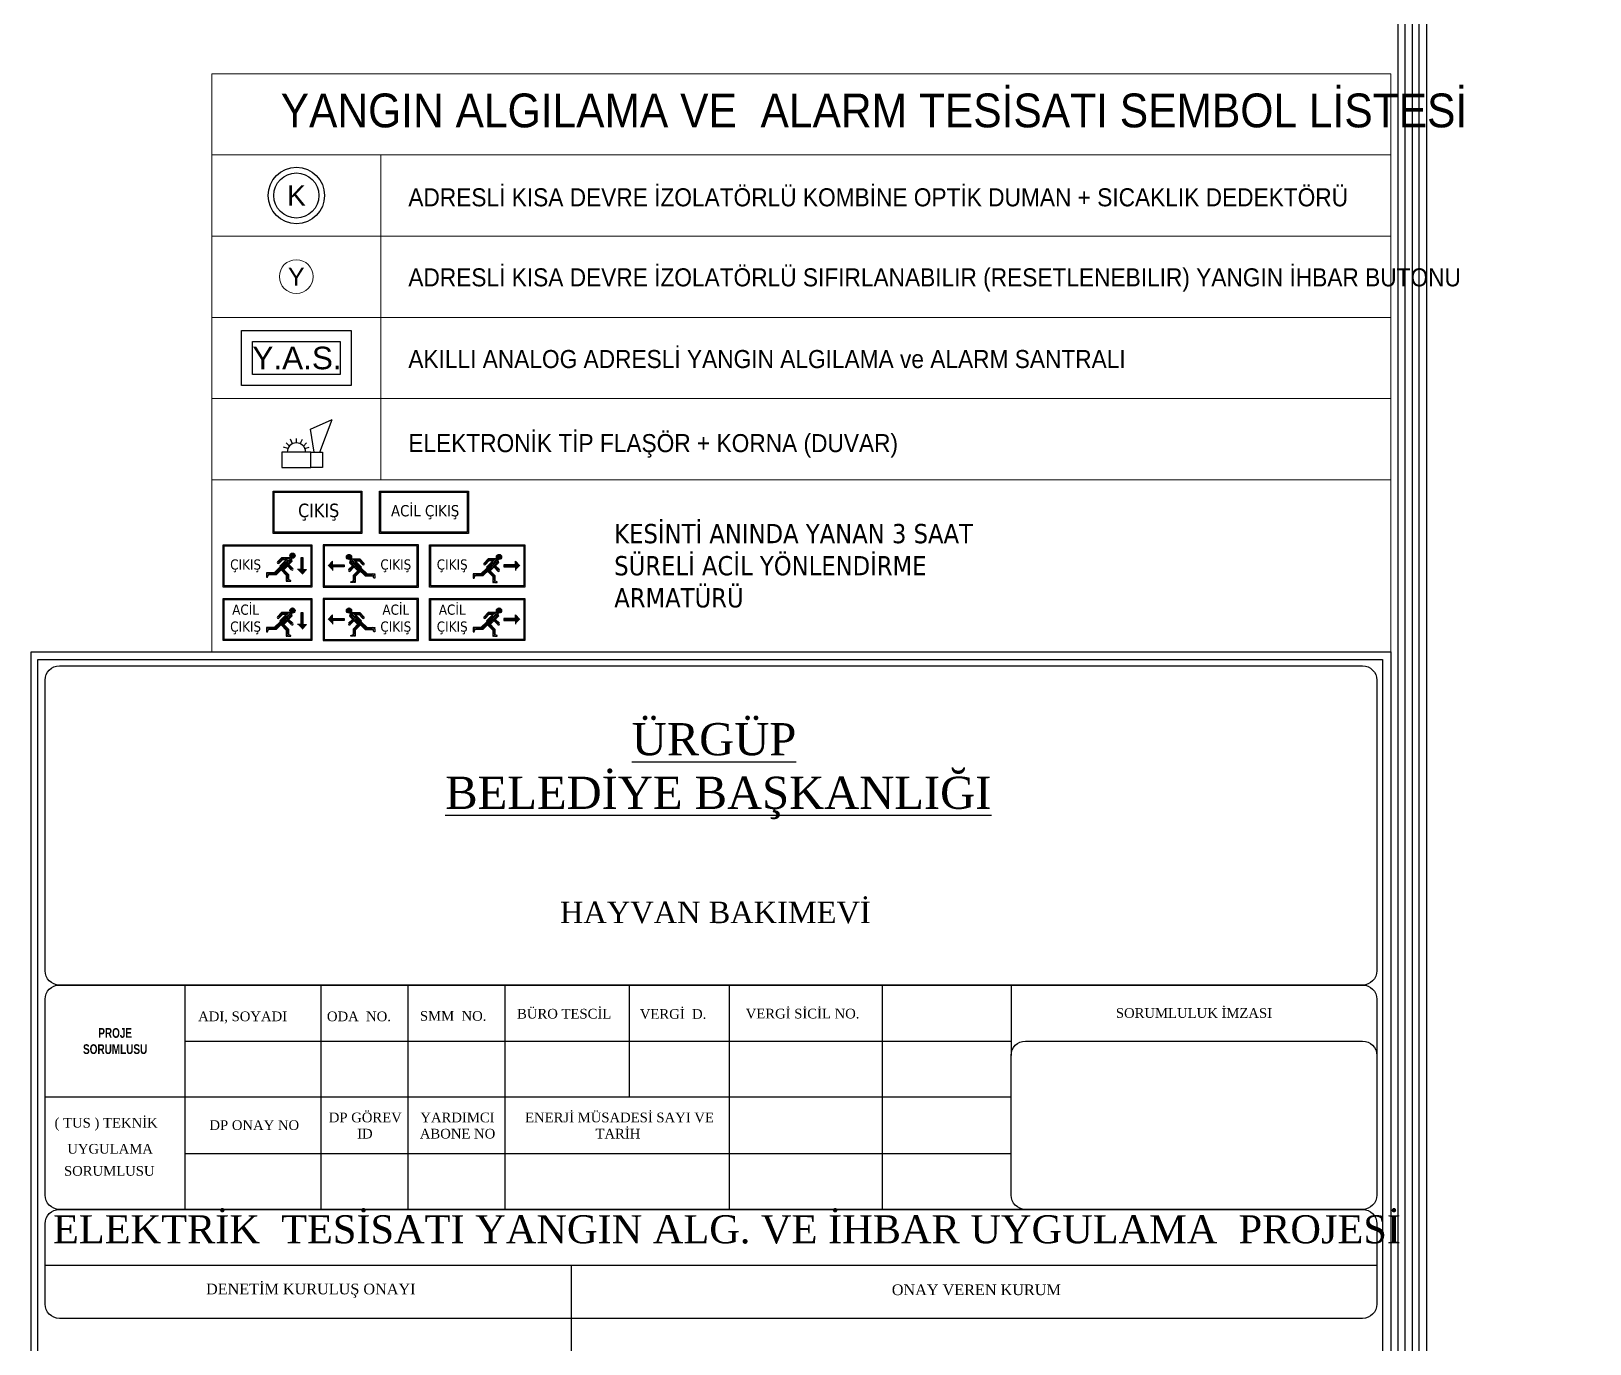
# Model space of a CAD drawing. Header units: millimetres. Extents: x 2046 to 14753, y 2361 to 29276.
# Drawn here: x 2046 to 3135, y 15009 to 15926 of the extents above; entities that cross this region are included whole.
import ezdxf
from ezdxf.enums import TextEntityAlignment as Align

# ---------------------------------------------------------------- set-up
doc = ezdxf.new("R2010")
doc.units = ezdxf.units.MM
for name, color, linetype in [('-GENEL', 1, 'Continuous'), ('-GENEL YAZI', 251, 'Continuous'), ('B_ACİL YÖNL.', 3, 'Continuous'), ('BLK-YANGIN', 3, 'Continuous'), ('BLK-YANGIN YAZI', 9, 'Continuous')]:
    doc.layers.add(name, color=color, linetype=linetype)
doc.layers.add('ELK-YAZI', color=2, linetype='Continuous', lineweight=25)
doc.layers.add('yazi', color=251, linetype='Continuous', lineweight=25)
doc.styles.add('2A ELEKTRİK', font='swissl.ttf', dxfattribs={"height": 10})
doc.styles.add('AGA', font='tahoma.ttf', dxfattribs={"height": 16})
doc.styles.add('Elektrik Yazı', font='times.ttf')
doc.styles.get("Standard").update_dxf_attribs({"font": 'arial.ttf'})

# ---------------------------------------------------------------- blocks, each defined once
blk = doc.blocks.new('KD')
at = {"layer": 'BLK-YANGIN'}
for radius in [25, 20]:
    blk.add_circle((0, 0), radius, dxfattribs=at)
at = {"layer": 'BLK-YANGIN YAZI', "style": '2A ELEKTRİK'}
blk.add_text('K', height=18, dxfattribs=at).set_placement((0, 0), align=Align.MIDDLE_CENTER)
blk = doc.blocks.new('YB')
at = {"layer": 'BLK-YANGIN', "lineweight": 0}
blk.add_circle((-0.1, 0.1), 15, dxfattribs=at)
at = {"layer": 'BLK-YANGIN YAZI', "lineweight": 0, "style": '2A ELEKTRİK'}
blk.add_text('Y', height=16, dxfattribs=at).set_placement((-0.1, 0.1), align=Align.MIDDLE_CENTER)
blk = doc.blocks.new('YAS')
at = {"layer": 'BLK-YANGIN', "linetype": 'ByBlock'}
for points in [[(-30.65, 30.65), (30.65, 30.65), (30.65, 0), (-30.65, 0)], [(24.52, 6.13), (-24.52, 6.13), (-24.52, 24.52), (24.52, 24.52)]]:
    blk.add_lwpolyline(points, close=True, dxfattribs=at)
at = {"layer": 'BLK-YANGIN YAZI', "style": '2A ELEKTRİK'}
blk.add_text('Y.A.S.', height=12.6, dxfattribs=at).set_placement((0.35, 15.32), align=Align.MIDDLE_CENTER)
blk = doc.blocks.new('FLK')
at = {"layer": 'BLK-YANGIN'}
for p, q in [((12.5, 33.9), (31.8, 42.6)), ((20.9, 13.6), (31.8, 42.6)), ((15.7, 13.6), (12.5, 33.9)), ((-7.5, 16.8), (-11.3, 18.1)), ((-6.2, 18.9), (-9, 21.8)), ((-3.3, 21), (-5.3, 25)), ((0, 21.7), (0, 25.7)), ((3.3, 21), (5.3, 25)), ((6.2, 18.9), (9, 21.8)), ((7.5, 16.8), (11.3, 18.1))]:
    blk.add_line(p, q, dxfattribs=at)
for points in [[(12.8, 0), (12.8, 13.6), (-12.8, 13.6), (-12.8, 0)], [(23.2, 0), (12.8, 0), (12.8, 13.6), (23.2, 13.6)]]:
    blk.add_lwpolyline(points, close=True, dxfattribs=at)
blk.add_arc((0, 13.6), 8.17, 0, 180, dxfattribs=at)
blk = doc.blocks.new('ACİL1')
at = {"layer": 'B_ACİL YÖNL.'}
h = blk.add_hatch(color=3, dxfattribs=at)
h.paths.add_polyline_path([(38.4, 1), (-38.4, 1), (-38.4, 36.5), (38.4, 36.5)], flags=16)
h.paths.add_polyline_path([(39.4, 0), (-39.4, 0), (-39.4, 37.5), (39.4, 37.5)])
at = {"layer": 'B_ACİL YÖNL.', "color": 3}
for points in [[(39.4, 0), (-39.4, 0), (-39.4, 37.5), (39.4, 37.5)], [(38.4, 1), (-38.4, 1), (-38.4, 36.5), (38.4, 36.5)]]:
    blk.add_lwpolyline(points, close=True, dxfattribs=at)
at = {"layer": 'ELK-YAZI', "color": 2, "lineweight": 13, "insert": (1, 18.8), "char_height": 10, "width": 74.757, "attachment_point": 5}
blk.add_mtext('{\\fTahoma|b0|i0|c162|p34;ACİL ÇIKIŞ}', dxfattribs=at)
blk = doc.blocks.new('ACİL2')
at = {"layer": 'B_ACİL YÖNL.'}
h = blk.add_hatch(color=3, dxfattribs=at)
h.paths.add_polyline_path([(38.4, 1), (-38.4, 1), (-38.4, 36.5), (38.4, 36.5)], flags=16)
h.paths.add_polyline_path([(39.4, 0), (-39.4, 0), (-39.4, 37.5), (39.4, 37.5)])
at = {"layer": 'B_ACİL YÖNL.', "color": 3}
for points in [[(39.4, 0), (-39.4, 0), (-39.4, 37.5), (39.4, 37.5)], [(38.4, 1), (-38.4, 1), (-38.4, 36.5), (38.4, 36.5)]]:
    blk.add_lwpolyline(points, close=True, dxfattribs=at)
at = {"layer": 'ELK-YAZI', "color": 2, "lineweight": 13, "insert": (1, 18.8), "char_height": 12, "width": 74.757, "attachment_point": 5}
blk.add_mtext('{\\fTahoma|b0|i0|c162|p34;ÇIKIŞ}', dxfattribs=at)
blk = doc.blocks.new('ACİL3')
at = {"layer": 'B_ACİL YÖNL.'}
h = blk.add_hatch(color=3, dxfattribs=at)
h.paths.add_polyline_path([(38.4, 1), (-38.4, 1), (-38.4, 36.5), (38.4, 36.5)], flags=16)
h.paths.add_polyline_path([(39.4, 0), (-39.4, 0), (-39.4, 37.5), (39.4, 37.5)])
at = {"layer": 'B_ACİL YÖNL.', "color": 7}
for p, q in [((11.5, 18.2), (6, 12.7)), ((13.3, 16.4), (7.8, 10.9)), ((12.5, 26), (8.8, 22.3)), ((13.2, 24.2), (10.1, 21)), ((16.7, 24.2), (11.1, 18.6)), ((14.4, 15.4), (11.1, 18.6)), ((12.1, 15.2), (16.7, 10.5)), ((20.9, 26), (12.5, 26)), ((16.7, 24.2), (13.2, 24.2)), ((13.6, 16.2), (18.5, 11.2)), ((21.7, 22.7), (14.4, 15.4)), ((17.7, 18.7), (21.1, 15.3)), ((19, 20), (22.4, 16.5)), ((20.9, 25.9), (21.7, 22.7)), ((29.7, 15.5), (26.6, 15.5)), ((34.7, 15.5), (30.7, 11.4)), ((31.6, 15.5), (34.7, 15.5)), ((1.2, 12.7), (-0.8, 12.7)), ((-0.8, 12.7), (-0.8, 12.1)), ((-0.8, 12.1), (-0.5, 11.8)), ((-0.5, 11.5), (-0.8, 11.3)), ((-0.8, 11.3), (-0.8, 8.9)), ((-0.8, 8.9), (0, 8.9)), ((-0.5, 11.8), (-0.5, 11.5)), ((0, 8.9), (0.6, 10.6)), ((0.6, 10.6), (1.2, 10.9)), ((6, 12.7), (1.2, 12.7)), ((7.8, 10.9), (1.2, 10.9)), ((16.7, 10.5), (16.7, 7)), ((16.7, 7), (16.7, 5.1)), ((16.7, 5.1), (17.4, 5.1)), ((17.4, 5.1), (17.6, 5.3)), ((17.6, 5.3), (18, 5.3)), ((18, 5.3), (18.2, 5.1)), ((18.2, 5.1), (20.6, 5.1)), ((18.5, 11.2), (18.5, 7)), ((18.8, 6.4), (18.5, 7)), ((20.6, 5.7), (18.8, 6.4)), ((20.6, 5.1), (20.6, 5.7))]:
    blk.add_line(p, q, dxfattribs=at)
at = {"layer": 'B_ACİL YÖNL.', "color": 3}
for points in [[(39.4, 0), (-39.4, 0), (-39.4, 37.5), (39.4, 37.5)], [(38.4, 1), (-38.4, 1), (-38.4, 36.5), (38.4, 36.5)]]:
    blk.add_lwpolyline(points, close=True, dxfattribs=at)
at = {"layer": 'B_ACİL YÖNL.', "color": 7, "const_width": 2.46}
blk.add_lwpolyline([(20.9, 27.9, 1), (23.4, 27.9, 1)], format="xyb", close=True, dxfattribs=at)
at = {"layer": 'B_ACİL YÖNL.', "color": 7}
blk.add_lwpolyline([(31.6, 25.8), (29.7, 25.8), (29.7, 15.5), (31.6, 15.5)], close=True, dxfattribs=at)
blk.add_circle((22.2, 27.8), 2.27, dxfattribs=at)
for centre, radius, start, end in [((9.5, 21.7), 0.888, 134.9986, 314.9986), ((21.8, 15.9), 0.886, 225, 45), ((1.2, 11.8), 0.888, 90, 270), ((1.2, 11.8), 0.888, 90, 270), ((17.6, 7), 0.888, 180, 0)]:
    blk.add_arc(centre, radius, start, end, dxfattribs=at)
for points in [[(11.5, 18.2), (13.3, 16.4), (6, 12.7), (7.8, 10.9)], [(12.5, 26), (8.8, 22.3), (10.1, 21), (13.2, 24.2)], [(8.8, 22.3), (11.2, 23.3), (10.1, 21)], [(11.1, 18.6), (14.4, 15.4), (21.7, 22.7), (20.9, 25.9)], [(20.9, 25.9), (16.7, 24.2), (11.1, 18.6), (14.4, 15.4)], [(16.7, 24.2), (11.1, 18.6), (16.2, 22.4)], [(12.5, 26), (11.2, 23.3), (13.2, 24.2), (15.5, 24.7)], [(13.3, 16.4), (18.5, 11.2), (12.1, 15.2), (16.7, 10.5)], [(12.5, 26), (20.9, 26), (20.9, 25.9)], [(12.5, 26), (15.5, 24.7), (13.2, 24.2)], [(20.9, 25.9), (12.5, 26), (13.2, 24.2), (16.7, 24.2)], [(21.7, 22.7), (18.1, 21.3), (14.4, 15.4)], [(20.8, 25.9), (15.5, 24.7), (16.7, 24.2)], [(21, 25.9), (16.2, 22.4), (15.7, 20.4), (18.1, 21.3)], [(16.2, 22.4), (15.7, 20.4), (17.2, 21.9)], [(20.9, 25.9), (16.8, 22.8), (20.9, 25.8), (20.9, 25.9)], [(16.9, 23.4), (17.7, 23.4), (16.8, 22.7), (17.7, 22.7)], [(16.9, 22.8), (17.1, 23.7), (17.8, 23.2), (16.9, 22.8)], [(20.9, 25.9), (20.4, 25.8), (17, 24.3)], [(17, 24.3), (18, 24.8), (18, 24.5), (17, 24.3)], [(20.9, 25.9), (20.9, 25.8), (17.1, 23.1)], [(21, 25.9), (17.1, 21.9), (18.1, 21.3)], [(17.7, 18.7), (19, 20), (21.1, 15.3), (22.4, 16.5)], [(17.8, 25.2), (18.7, 25.2), (17.8, 24.4), (18.7, 24.4)], [(26.6, 15.5), (30.7, 11.4), (34.7, 15.5)], [(29.7, 25.8), (31.6, 25.8), (29.7, 15.5), (31.6, 15.5)], [(6, 12.7), (7.8, 10.9), (1.2, 12.7), (1.2, 10.9)], [(16.7, 10.5), (18.5, 11.2), (16.7, 7), (18.5, 7)]]:
    blk.add_solid(points, dxfattribs=at)
at = {"layer": 'ELK-YAZI', "color": 2, "lineweight": 13, "insert": (-19.4, 18.8), "char_height": 9, "width": 38.038, "attachment_point": 5}
blk.add_mtext('{\\fTahoma|b0|i0|c162|p34;ÇIKIŞ}', dxfattribs=at)
blk = doc.blocks.new('ACİL4')
at = {"layer": 'B_ACİL YÖNL.'}
h = blk.add_hatch(color=3, dxfattribs=at)
h.paths.add_polyline_path([(38.4, 1), (-38.4, 1), (-38.4, 36.5), (38.4, 36.5)], flags=16)
h.paths.add_polyline_path([(39.4, 0), (-39.4, 0), (-39.4, 37.5), (39.4, 37.5)])
at = {"layer": 'B_ACİL YÖNL.', "color": 7}
for p, q in [((11.5, 17.1), (6, 11.6)), ((13.3, 15.4), (7.8, 9.8)), ((12.5, 24.9), (8.8, 21.2)), ((13.2, 23.1), (10.1, 20)), ((16.7, 23.1), (11.1, 17.5)), ((14.4, 14.3), (11.1, 17.5)), ((12.1, 14.1), (16.7, 9.4)), ((20.9, 24.9), (12.5, 24.9)), ((16.7, 23.1), (13.2, 23.1)), ((13.6, 15.1), (18.5, 10.2)), ((21.7, 21.6), (14.4, 14.3)), ((17.7, 17.6), (21.1, 14.2)), ((19, 18.9), (22.4, 15.5)), ((20.9, 24.8), (21.7, 21.6)), ((29.7, 14.4), (26.6, 14.4)), ((34.7, 14.4), (30.7, 10.3)), ((31.6, 14.4), (34.7, 14.4)), ((1.2, 11.6), (-0.8, 11.6)), ((-0.8, 11.6), (-0.8, 11)), ((-0.8, 11), (-0.5, 10.8)), ((-0.5, 10.4), (-0.8, 10.2)), ((-0.8, 10.2), (-0.8, 7.8)), ((-0.8, 7.8), (0, 7.8)), ((-0.5, 10.8), (-0.5, 10.4)), ((0, 7.8), (0.6, 9.5)), ((0.6, 9.5), (1.2, 9.8)), ((6, 11.6), (1.2, 11.6)), ((7.8, 9.8), (1.2, 9.8)), ((16.7, 9.4), (16.7, 5.9)), ((16.7, 5.9), (16.7, 4)), ((16.7, 4), (17.4, 4)), ((17.4, 4), (17.6, 4.2)), ((17.6, 4.2), (18, 4.2)), ((18, 4.2), (18.2, 4)), ((18.2, 4), (20.6, 4)), ((18.5, 10.2), (18.5, 5.9)), ((18.8, 5.3), (18.5, 5.9)), ((20.6, 4.6), (18.8, 5.3)), ((20.6, 4), (20.6, 4.6))]:
    blk.add_line(p, q, dxfattribs=at)
at = {"layer": 'B_ACİL YÖNL.', "color": 3}
for points in [[(39.4, 0), (-39.4, 0), (-39.4, 37.5), (39.4, 37.5)], [(38.4, 1), (-38.4, 1), (-38.4, 36.5), (38.4, 36.5)]]:
    blk.add_lwpolyline(points, close=True, dxfattribs=at)
at = {"layer": 'B_ACİL YÖNL.', "color": 7, "const_width": 2.46}
blk.add_lwpolyline([(20.9, 26.8, 1), (23.4, 26.8, 1)], format="xyb", close=True, dxfattribs=at)
at = {"layer": 'B_ACİL YÖNL.', "color": 7}
blk.add_lwpolyline([(31.6, 24.7), (29.7, 24.7), (29.7, 14.4), (31.6, 14.4)], close=True, dxfattribs=at)
blk.add_circle((22.2, 26.7), 2.27, dxfattribs=at)
for centre, radius, start, end in [((9.5, 20.6), 0.888, 134.9986, 314.9986), ((21.8, 14.8), 0.886, 225, 45), ((1.2, 10.7), 0.888, 90, 270), ((1.2, 10.7), 0.888, 90, 270), ((17.6, 5.9), 0.888, 180, 0)]:
    blk.add_arc(centre, radius, start, end, dxfattribs=at)
for points in [[(11.5, 17.1), (13.3, 15.4), (6, 11.6), (7.8, 9.8)], [(12.5, 24.9), (8.8, 21.2), (10.1, 20), (13.2, 23.1)], [(8.8, 21.2), (11.2, 22.2), (10.1, 20)], [(11.1, 17.5), (14.4, 14.3), (21.7, 21.6), (20.9, 24.8)], [(20.9, 24.8), (16.7, 23.1), (11.1, 17.5), (14.4, 14.3)], [(16.7, 23.1), (11.1, 17.5), (16.2, 21.3)], [(12.5, 24.9), (11.2, 22.2), (13.2, 23.1), (15.5, 23.6)], [(13.3, 15.4), (18.5, 10.2), (12.1, 14.1), (16.7, 9.4)], [(12.5, 24.9), (20.9, 24.9), (20.9, 24.8)], [(12.5, 24.9), (15.5, 23.6), (13.2, 23.1)], [(20.9, 24.8), (12.5, 24.9), (13.2, 23.1), (16.7, 23.1)], [(21.7, 21.6), (18.1, 20.2), (14.4, 14.3)], [(20.8, 24.9), (15.5, 23.6), (16.7, 23.1)], [(21, 24.8), (16.2, 21.3), (15.7, 19.3), (18.1, 20.2)], [(16.2, 21.3), (15.7, 19.3), (17.2, 20.8)], [(20.9, 24.8), (16.8, 21.7), (20.9, 24.7), (20.9, 24.8)], [(16.9, 22.4), (17.7, 22.3), (16.8, 21.6), (17.7, 21.6)], [(16.9, 21.7), (17.1, 22.6), (17.8, 22.1), (16.9, 21.7)], [(20.9, 24.8), (20.4, 24.7), (17, 23.2)], [(17, 23.2), (18, 23.7), (18, 23.4), (17, 23.2)], [(20.9, 24.8), (20.9, 24.7), (17.1, 22)], [(21, 24.8), (17.1, 20.8), (18.1, 20.2)], [(17.7, 17.6), (19, 18.9), (21.1, 14.2), (22.4, 15.5)], [(17.8, 24.1), (18.7, 24.1), (17.8, 23.3), (18.7, 23.3)], [(26.6, 14.4), (30.7, 10.3), (34.7, 14.4)], [(29.7, 24.7), (31.6, 24.7), (29.7, 14.4), (31.6, 14.4)], [(6, 11.6), (7.8, 9.8), (1.2, 11.6), (1.2, 9.8)], [(16.7, 9.4), (18.5, 10.2), (16.7, 5.9), (18.5, 5.9)]]:
    blk.add_solid(points, dxfattribs=at)
at = {"layer": 'ELK-YAZI', "color": 2, "lineweight": 13, "insert": (-19.4, 18.8), "char_height": 9, "width": 38.038, "attachment_point": 5}
blk.add_mtext('{\\fTahoma|b0|i0|c162|p34;ACİL\\PÇIKIŞ}', dxfattribs=at)
blk = doc.blocks.new('ACİL5')
at = {"layer": 'B_ACİL YÖNL.'}
h = blk.add_hatch(color=3, dxfattribs=at)
h.paths.add_polyline_path([(41.2, 1), (-41.2, 1), (-41.2, 36.5), (41.2, 36.5)], flags=16)
h.paths.add_polyline_path([(42.2, 0), (-42.2, 0), (-42.2, 37.5), (42.2, 37.5)])
at = {"layer": 'B_ACİL YÖNL.', "color": 7}
for p, q in [((8.7, 17.1), (3.2, 11.6)), ((10.5, 15.4), (5, 9.8)), ((9.7, 24.9), (6, 21.2)), ((10.4, 23.1), (7.3, 20)), ((13.9, 23.1), (8.3, 17.5)), ((11.5, 14.3), (8.3, 17.5)), ((9.2, 14.1), (13.9, 9.4)), ((18, 24.9), (9.7, 24.9)), ((13.9, 23.1), (10.4, 23.1)), ((10.8, 15.1), (15.7, 10.2)), ((18.9, 21.6), (11.5, 14.3)), ((14.9, 17.6), (18.3, 14.2)), ((16.1, 18.9), (19.6, 15.5)), ((18.1, 24.8), (18.9, 21.6)), ((33.8, 19.7), (33.8, 22.8)), ((33.8, 22.8), (37.8, 18.8)), ((33.8, 17.8), (33.8, 14.7)), ((-1.7, 11.6), (-3.6, 11.6)), ((-3.6, 11.6), (-3.6, 11)), ((-3.6, 11), (-3.4, 10.8)), ((-3.4, 10.4), (-3.6, 10.2)), ((-3.6, 10.2), (-3.6, 7.8)), ((-3.6, 7.8), (-2.8, 7.8)), ((-3.4, 10.8), (-3.4, 10.4)), ((-2.8, 7.8), (-2.2, 9.5)), ((-2.2, 9.5), (-1.7, 9.8)), ((3.2, 11.6), (-1.7, 11.6)), ((5, 9.8), (-1.7, 9.8)), ((13.9, 9.4), (13.9, 5.9)), ((13.9, 5.9), (13.9, 4)), ((13.9, 4), (14.5, 4)), ((14.5, 4), (14.8, 4.2)), ((14.8, 4.2), (15.2, 4.2)), ((15.2, 4.2), (15.4, 4)), ((15.4, 4), (17.7, 4)), ((15.7, 10.2), (15.7, 5.9)), ((16, 5.3), (15.7, 5.9)), ((17.7, 4.6), (16, 5.3)), ((17.7, 4), (17.7, 4.6))]:
    blk.add_line(p, q, dxfattribs=at)
at = {"layer": 'B_ACİL YÖNL.', "color": 3}
for points in [[(42.2, 0), (-42.2, 0), (-42.2, 37.5), (42.2, 37.5)], [(41.2, 1), (-41.2, 1), (-41.2, 36.5), (41.2, 36.5)]]:
    blk.add_lwpolyline(points, close=True, dxfattribs=at)
at = {"layer": 'B_ACİL YÖNL.', "color": 7, "const_width": 2.46}
blk.add_lwpolyline([(18.1, 26.8, 1), (20.5, 26.8, 1)], format="xyb", close=True, dxfattribs=at)
at = {"layer": 'B_ACİL YÖNL.', "color": 7}
blk.add_lwpolyline([(23.5, 19.7), (23.5, 17.8), (33.8, 17.8), (33.8, 19.7)], close=True, dxfattribs=at)
blk.add_circle((19.3, 26.7), 2.27, dxfattribs=at)
for centre, radius, start, end in [((6.6, 20.6), 0.888, 134.9986, 314.9986), ((18.9, 14.8), 0.886, 225, 45), ((-1.7, 10.7), 0.888, 90, 270), ((-1.7, 10.7), 0.888, 90, 270), ((14.8, 5.9), 0.888, 180, 0)]:
    blk.add_arc(centre, radius, start, end, dxfattribs=at)
for points in [[(8.7, 17.1), (10.5, 15.4), (3.2, 11.6), (5, 9.8)], [(9.7, 24.9), (6, 21.2), (7.3, 20), (10.4, 23.1)], [(6, 21.2), (8.4, 22.2), (7.3, 20)], [(8.3, 17.5), (11.5, 14.3), (18.9, 21.6), (18.1, 24.8)], [(18.1, 24.8), (13.9, 23.1), (8.3, 17.5), (11.5, 14.3)], [(13.9, 23.1), (8.3, 17.5), (13.4, 21.3)], [(9.7, 24.9), (8.4, 22.2), (10.4, 23.1), (12.7, 23.6)], [(10.5, 15.4), (15.7, 10.2), (9.2, 14.1), (13.9, 9.4)], [(9.7, 24.9), (18, 24.9), (18.1, 24.8)], [(9.7, 24.9), (12.7, 23.6), (10.4, 23.1)], [(18.1, 24.8), (9.7, 24.9), (10.4, 23.1), (13.9, 23.1)], [(18.9, 21.6), (15.3, 20.2), (11.5, 14.3)], [(17.9, 24.9), (12.7, 23.6), (13.9, 23.1)], [(18.1, 24.8), (13.4, 21.3), (12.9, 19.3), (15.3, 20.2)], [(13.4, 21.3), (12.9, 19.3), (14.3, 20.8)], [(18.1, 24.8), (13.9, 21.7), (18, 24.7), (18.1, 24.8)], [(14, 22.4), (14.8, 22.3), (14, 21.6), (14.9, 21.6)], [(14.1, 21.7), (14.3, 22.6), (14.9, 22.1), (14.1, 21.7)], [(18.1, 24.8), (17.6, 24.7), (14.2, 23.2)], [(14.2, 23.2), (15.2, 23.7), (15.2, 23.4), (14.2, 23.2)], [(18.1, 24.8), (18, 24.7), (14.3, 22)], [(18.1, 24.8), (14.3, 20.8), (15.3, 20.2)], [(14.9, 17.6), (16.1, 18.9), (18.3, 14.2), (19.6, 15.5)], [(15, 24.1), (15.8, 24.1), (15, 23.3), (15.9, 23.3)], [(23.5, 17.8), (23.5, 19.7), (33.8, 17.8), (33.8, 19.7)], [(33.8, 14.7), (37.8, 18.8), (33.8, 22.8)], [(3.2, 11.6), (5, 9.8), (-1.7, 11.6), (-1.7, 9.8)], [(13.9, 9.4), (15.7, 10.2), (13.9, 5.9), (15.7, 5.9)]]:
    blk.add_solid(points, dxfattribs=at)
at = {"layer": 'ELK-YAZI', "color": 2, "lineweight": 13, "insert": (-22.2, 18.8), "char_height": 9, "width": 38.038, "attachment_point": 5}
blk.add_mtext('{\\fTahoma|b0|i0|c162|p34;ÇIKIŞ}', dxfattribs=at)
blk = doc.blocks.new('ACİL6')
at = {"layer": 'B_ACİL YÖNL.'}
h = blk.add_hatch(color=3, dxfattribs=at)
h.paths.add_polyline_path([(41.2, 1), (-41.2, 1), (-41.2, 36.5), (41.2, 36.5)], flags=16)
h.paths.add_polyline_path([(42.2, 0), (-42.2, 0), (-42.2, 37.5), (42.2, 37.5)])
at = {"layer": 'B_ACİL YÖNL.', "color": 7}
for p, q in [((8.7, 17.1), (3.2, 11.6)), ((10.5, 15.4), (5, 9.8)), ((9.7, 24.9), (6, 21.2)), ((10.4, 23.1), (7.3, 20)), ((13.9, 23.1), (8.3, 17.5)), ((11.5, 14.3), (8.3, 17.5)), ((9.2, 14.1), (13.9, 9.4)), ((18, 24.9), (9.7, 24.9)), ((13.9, 23.1), (10.4, 23.1)), ((10.8, 15.1), (15.7, 10.2)), ((18.9, 21.6), (11.5, 14.3)), ((14.9, 17.6), (18.3, 14.2)), ((16.1, 18.9), (19.6, 15.5)), ((18.1, 24.8), (18.9, 21.6)), ((33.8, 19.7), (33.8, 22.8)), ((33.8, 22.8), (37.8, 18.8)), ((33.8, 17.8), (33.8, 14.7)), ((-1.7, 11.6), (-3.6, 11.6)), ((-3.6, 11.6), (-3.6, 11)), ((-3.6, 11), (-3.4, 10.8)), ((-3.4, 10.4), (-3.6, 10.2)), ((-3.6, 10.2), (-3.6, 7.8)), ((-3.6, 7.8), (-2.8, 7.8)), ((-3.4, 10.8), (-3.4, 10.4)), ((-2.8, 7.8), (-2.2, 9.5)), ((-2.2, 9.5), (-1.7, 9.8)), ((3.2, 11.6), (-1.7, 11.6)), ((5, 9.8), (-1.7, 9.8)), ((13.9, 9.4), (13.9, 5.9)), ((13.9, 5.9), (13.9, 4)), ((13.9, 4), (14.5, 4)), ((14.5, 4), (14.8, 4.2)), ((14.8, 4.2), (15.2, 4.2)), ((15.2, 4.2), (15.4, 4)), ((15.4, 4), (17.7, 4)), ((15.7, 10.2), (15.7, 5.9)), ((16, 5.3), (15.7, 5.9)), ((17.7, 4.6), (16, 5.3)), ((17.7, 4), (17.7, 4.6))]:
    blk.add_line(p, q, dxfattribs=at)
at = {"layer": 'B_ACİL YÖNL.', "color": 3}
for points in [[(42.2, 0), (-42.2, 0), (-42.2, 37.5), (42.2, 37.5)], [(41.2, 1), (-41.2, 1), (-41.2, 36.5), (41.2, 36.5)]]:
    blk.add_lwpolyline(points, close=True, dxfattribs=at)
at = {"layer": 'B_ACİL YÖNL.', "color": 7, "const_width": 2.46}
blk.add_lwpolyline([(18.1, 26.8, 1), (20.5, 26.8, 1)], format="xyb", close=True, dxfattribs=at)
at = {"layer": 'B_ACİL YÖNL.', "color": 7}
blk.add_lwpolyline([(23.5, 19.7), (23.5, 17.8), (33.8, 17.8), (33.8, 19.7)], close=True, dxfattribs=at)
blk.add_circle((19.3, 26.7), 2.27, dxfattribs=at)
for centre, radius, start, end in [((6.6, 20.6), 0.888, 134.9986, 314.9986), ((18.9, 14.8), 0.886, 225, 45), ((-1.7, 10.7), 0.888, 90, 270), ((-1.7, 10.7), 0.888, 90, 270), ((14.8, 5.9), 0.888, 180, 0)]:
    blk.add_arc(centre, radius, start, end, dxfattribs=at)
for points in [[(8.7, 17.1), (10.5, 15.4), (3.2, 11.6), (5, 9.8)], [(9.7, 24.9), (6, 21.2), (7.3, 20), (10.4, 23.1)], [(6, 21.2), (8.4, 22.2), (7.3, 20)], [(8.3, 17.5), (11.5, 14.3), (18.9, 21.6), (18.1, 24.8)], [(18.1, 24.8), (13.9, 23.1), (8.3, 17.5), (11.5, 14.3)], [(13.9, 23.1), (8.3, 17.5), (13.4, 21.3)], [(9.7, 24.9), (8.4, 22.2), (10.4, 23.1), (12.7, 23.6)], [(10.5, 15.4), (15.7, 10.2), (9.2, 14.1), (13.9, 9.4)], [(9.7, 24.9), (18, 24.9), (18.1, 24.8)], [(9.7, 24.9), (12.7, 23.6), (10.4, 23.1)], [(18.1, 24.8), (9.7, 24.9), (10.4, 23.1), (13.9, 23.1)], [(18.9, 21.6), (15.3, 20.2), (11.5, 14.3)], [(17.9, 24.9), (12.7, 23.6), (13.9, 23.1)], [(18.1, 24.8), (13.4, 21.3), (12.9, 19.3), (15.3, 20.2)], [(13.4, 21.3), (12.9, 19.3), (14.3, 20.8)], [(18.1, 24.8), (13.9, 21.7), (18, 24.7), (18.1, 24.8)], [(14, 22.4), (14.8, 22.3), (14, 21.6), (14.9, 21.6)], [(14.1, 21.7), (14.3, 22.6), (14.9, 22.1), (14.1, 21.7)], [(18.1, 24.8), (17.6, 24.7), (14.2, 23.2)], [(14.2, 23.2), (15.2, 23.7), (15.2, 23.4), (14.2, 23.2)], [(18.1, 24.8), (18, 24.7), (14.3, 22)], [(18.1, 24.8), (14.3, 20.8), (15.3, 20.2)], [(14.9, 17.6), (16.1, 18.9), (18.3, 14.2), (19.6, 15.5)], [(15, 24.1), (15.8, 24.1), (15, 23.3), (15.9, 23.3)], [(23.5, 17.8), (23.5, 19.7), (33.8, 17.8), (33.8, 19.7)], [(33.8, 14.7), (37.8, 18.8), (33.8, 22.8)], [(3.2, 11.6), (5, 9.8), (-1.7, 11.6), (-1.7, 9.8)], [(13.9, 9.4), (15.7, 10.2), (13.9, 5.9), (15.7, 5.9)]]:
    blk.add_solid(points, dxfattribs=at)
at = {"layer": 'ELK-YAZI', "color": 2, "lineweight": 13, "insert": (-22.2, 18.8), "char_height": 9, "width": 38.038, "attachment_point": 5}
blk.add_mtext('{\\fTahoma|b0|i0|c162|p34;ACİL\\PÇIKIŞ}', dxfattribs=at)
blk = doc.blocks.new('SOL CIK')
at = {"layer": 'B_ACİL YÖNL.'}
h = blk.add_hatch(color=3, dxfattribs=at)
h.paths.add_polyline_path([(-41.2, 1), (41.2, 1), (41.2, 36.5), (-41.2, 36.5)], flags=16)
h.paths.add_polyline_path([(-42.2, 0), (42.2, 0), (42.2, 37.5), (-42.2, 37.5)])
at = {"layer": 'B_ACİL YÖNL.', "color": 7}
for p, q in [((-33.8, 22.8), (-37.8, 18.8)), ((-33.8, 19.7), (-33.8, 22.8)), ((-33.8, 17.8), (-33.8, 14.7)), ((-16.1, 18.9), (-19.6, 15.5)), ((-18.1, 24.8), (-18.9, 21.6)), ((-18.9, 21.6), (-11.5, 14.3)), ((-14.9, 17.6), (-18.3, 14.2)), ((-18, 24.9), (-9.7, 24.9)), ((-10.8, 15.1), (-15.7, 10.2)), ((-13.9, 23.1), (-10.4, 23.1)), ((-13.9, 23.1), (-8.3, 17.5)), ((-9.2, 14.1), (-13.9, 9.4)), ((-11.5, 14.3), (-8.3, 17.5)), ((-10.5, 15.4), (-5, 9.8)), ((-10.4, 23.1), (-7.3, 20)), ((-9.7, 24.9), (-6, 21.2)), ((-8.7, 17.1), (-3.2, 11.6)), ((-17.7, 4.6), (-16, 5.3)), ((-17.7, 4), (-17.7, 4.6)), ((-15.4, 4), (-17.7, 4)), ((-16, 5.3), (-15.7, 5.9)), ((-15.7, 10.2), (-15.7, 5.9)), ((-15.2, 4.2), (-15.4, 4)), ((-14.8, 4.2), (-15.2, 4.2)), ((-14.5, 4), (-14.8, 4.2)), ((-13.9, 4), (-14.5, 4)), ((-13.9, 9.4), (-13.9, 5.9)), ((-13.9, 5.9), (-13.9, 4)), ((-5, 9.8), (1.7, 9.8)), ((-3.2, 11.6), (1.7, 11.6)), ((1.7, 11.6), (3.6, 11.6)), ((2.2, 9.5), (1.7, 9.8)), ((2.8, 7.8), (2.2, 9.5)), ((3.6, 7.8), (2.8, 7.8)), ((3.6, 11), (3.4, 10.8)), ((3.4, 10.8), (3.4, 10.4)), ((3.4, 10.4), (3.6, 10.2)), ((3.6, 11.6), (3.6, 11)), ((3.6, 10.2), (3.6, 7.8))]:
    blk.add_line(p, q, dxfattribs=at)
at = {"layer": 'B_ACİL YÖNL.', "color": 3}
for points in [[(-42.2, 0), (42.2, 0), (42.2, 37.5), (-42.2, 37.5)], [(-41.2, 1), (41.2, 1), (41.2, 36.5), (-41.2, 36.5)]]:
    blk.add_lwpolyline(points, close=True, dxfattribs=at)
at = {"layer": 'B_ACİL YÖNL.', "color": 7, "const_width": 2.46}
blk.add_lwpolyline([(-18.1, 26.8, -1), (-20.5, 26.8, -1)], format="xyb", close=True, dxfattribs=at)
at = {"layer": 'B_ACİL YÖNL.', "color": 7}
blk.add_lwpolyline([(-23.5, 19.7), (-23.5, 17.8), (-33.8, 17.8), (-33.8, 19.7)], close=True, dxfattribs=at)
blk.add_circle((-19.3, 26.7), 2.27, dxfattribs=at)
for centre, radius, start, end in [((-18.9, 14.8), 0.886, 135, 315), ((-6.6, 20.6), 0.888, 225.0014, 45.0014), ((-14.8, 5.9), 0.888, 180, 0), ((1.7, 10.7), 0.888, 270, 90), ((1.7, 10.7), 0.888, 270, 90)]:
    blk.add_arc(centre, radius, start, end, dxfattribs=at)
for points in [[(-33.8, 14.7), (-37.8, 18.8), (-33.8, 22.8)], [(-23.5, 17.8), (-23.5, 19.7), (-33.8, 17.8), (-33.8, 19.7)], [(-14.9, 17.6), (-16.1, 18.9), (-18.3, 14.2), (-19.6, 15.5)], [(-8.3, 17.5), (-11.5, 14.3), (-18.9, 21.6), (-18.1, 24.8)], [(-18.9, 21.6), (-15.3, 20.2), (-11.5, 14.3)], [(-9.7, 24.9), (-18, 24.9), (-18.1, 24.8)], [(-18.1, 24.8), (-9.7, 24.9), (-10.4, 23.1), (-13.9, 23.1)], [(-18.1, 24.8), (-18, 24.7), (-14.3, 22)], [(-18.1, 24.8), (-13.9, 21.7), (-18, 24.7), (-18.1, 24.8)], [(-18.1, 24.8), (-17.6, 24.7), (-14.2, 23.2)], [(-18.1, 24.8), (-14.3, 20.8), (-15.3, 20.2)], [(-18.1, 24.8), (-13.4, 21.3), (-12.9, 19.3), (-15.3, 20.2)], [(-18.1, 24.8), (-13.9, 23.1), (-8.3, 17.5), (-11.5, 14.3)], [(-17.9, 24.9), (-12.7, 23.6), (-13.9, 23.1)], [(-15, 24.1), (-15.8, 24.1), (-15, 23.3), (-15.9, 23.3)], [(-10.5, 15.4), (-15.7, 10.2), (-9.2, 14.1), (-13.9, 9.4)], [(-14.2, 23.2), (-15.2, 23.7), (-15.2, 23.4), (-14.2, 23.2)], [(-14.1, 21.7), (-14.3, 22.6), (-14.9, 22.1), (-14.1, 21.7)], [(-14, 22.4), (-14.8, 22.3), (-14, 21.6), (-14.9, 21.6)], [(-13.4, 21.3), (-12.9, 19.3), (-14.3, 20.8)], [(-13.9, 23.1), (-8.3, 17.5), (-13.4, 21.3)], [(-9.7, 24.9), (-12.7, 23.6), (-10.4, 23.1)], [(-9.7, 24.9), (-8.4, 22.2), (-10.4, 23.1), (-12.7, 23.6)], [(-8.7, 17.1), (-10.5, 15.4), (-3.2, 11.6), (-5, 9.8)], [(-9.7, 24.9), (-6, 21.2), (-7.3, 20), (-10.4, 23.1)], [(-6, 21.2), (-8.4, 22.2), (-7.3, 20)], [(-13.9, 9.4), (-15.7, 10.2), (-13.9, 5.9), (-15.7, 5.9)], [(-3.2, 11.6), (-5, 9.8), (1.7, 11.6), (1.7, 9.8)]]:
    blk.add_solid(points, dxfattribs=at)
at = {"layer": 'ELK-YAZI', "color": 2, "lineweight": 13, "insert": (22.2, 18.8), "char_height": 9, "width": 38.038, "attachment_point": 5}
blk.add_mtext('{\\fTahoma|b0|i0|c162|p34;ÇIKIŞ}', dxfattribs=at)
blk = doc.blocks.new('SOL ACIK')
at = {"layer": 'B_ACİL YÖNL.'}
h = blk.add_hatch(color=3, dxfattribs=at)
h.paths.add_polyline_path([(-41.2, 1), (41.2, 1), (41.2, 36.5), (-41.2, 36.5)], flags=16)
h.paths.add_polyline_path([(-42.2, 0), (42.2, 0), (42.2, 37.5), (-42.2, 37.5)])
at = {"layer": 'B_ACİL YÖNL.', "color": 7}
for p, q in [((-33.8, 22.8), (-37.8, 18.8)), ((-33.8, 19.7), (-33.8, 22.8)), ((-33.8, 17.8), (-33.8, 14.7)), ((-16.1, 18.9), (-19.6, 15.5)), ((-18.1, 24.8), (-18.9, 21.6)), ((-18.9, 21.6), (-11.5, 14.3)), ((-14.9, 17.6), (-18.3, 14.2)), ((-18, 24.9), (-9.7, 24.9)), ((-10.8, 15.1), (-15.7, 10.2)), ((-13.9, 23.1), (-10.4, 23.1)), ((-13.9, 23.1), (-8.3, 17.5)), ((-9.2, 14.1), (-13.9, 9.4)), ((-11.5, 14.3), (-8.3, 17.5)), ((-10.5, 15.4), (-5, 9.8)), ((-10.4, 23.1), (-7.3, 20)), ((-9.7, 24.9), (-6, 21.2)), ((-8.7, 17.1), (-3.2, 11.6)), ((-17.7, 4.6), (-16, 5.3)), ((-17.7, 4), (-17.7, 4.6)), ((-15.4, 4), (-17.7, 4)), ((-16, 5.3), (-15.7, 5.9)), ((-15.7, 10.2), (-15.7, 5.9)), ((-15.2, 4.2), (-15.4, 4)), ((-14.8, 4.2), (-15.2, 4.2)), ((-14.5, 4), (-14.8, 4.2)), ((-13.9, 4), (-14.5, 4)), ((-13.9, 9.4), (-13.9, 5.9)), ((-13.9, 5.9), (-13.9, 4)), ((-5, 9.8), (1.7, 9.8)), ((-3.2, 11.6), (1.7, 11.6)), ((1.7, 11.6), (3.6, 11.6)), ((2.2, 9.5), (1.7, 9.8)), ((2.8, 7.8), (2.2, 9.5)), ((3.6, 7.8), (2.8, 7.8)), ((3.6, 11), (3.4, 10.8)), ((3.4, 10.8), (3.4, 10.4)), ((3.4, 10.4), (3.6, 10.2)), ((3.6, 11.6), (3.6, 11)), ((3.6, 10.2), (3.6, 7.8))]:
    blk.add_line(p, q, dxfattribs=at)
at = {"layer": 'B_ACİL YÖNL.', "color": 3}
for points in [[(-42.2, 0), (42.2, 0), (42.2, 37.5), (-42.2, 37.5)], [(-41.2, 1), (41.2, 1), (41.2, 36.5), (-41.2, 36.5)]]:
    blk.add_lwpolyline(points, close=True, dxfattribs=at)
at = {"layer": 'B_ACİL YÖNL.', "color": 7, "const_width": 2.46}
blk.add_lwpolyline([(-18.1, 26.8, -1), (-20.5, 26.8, -1)], format="xyb", close=True, dxfattribs=at)
at = {"layer": 'B_ACİL YÖNL.', "color": 7}
blk.add_lwpolyline([(-23.5, 19.7), (-23.5, 17.8), (-33.8, 17.8), (-33.8, 19.7)], close=True, dxfattribs=at)
blk.add_circle((-19.3, 26.7), 2.27, dxfattribs=at)
for centre, radius, start, end in [((-18.9, 14.8), 0.886, 135, 315), ((-6.6, 20.6), 0.888, 225.0014, 45.0014), ((-14.8, 5.9), 0.888, 180, 0), ((1.7, 10.7), 0.888, 270, 90), ((1.7, 10.7), 0.888, 270, 90)]:
    blk.add_arc(centre, radius, start, end, dxfattribs=at)
for points in [[(-33.8, 14.7), (-37.8, 18.8), (-33.8, 22.8)], [(-23.5, 17.8), (-23.5, 19.7), (-33.8, 17.8), (-33.8, 19.7)], [(-14.9, 17.6), (-16.1, 18.9), (-18.3, 14.2), (-19.6, 15.5)], [(-8.3, 17.5), (-11.5, 14.3), (-18.9, 21.6), (-18.1, 24.8)], [(-18.9, 21.6), (-15.3, 20.2), (-11.5, 14.3)], [(-9.7, 24.9), (-18, 24.9), (-18.1, 24.8)], [(-18.1, 24.8), (-9.7, 24.9), (-10.4, 23.1), (-13.9, 23.1)], [(-18.1, 24.8), (-18, 24.7), (-14.3, 22)], [(-18.1, 24.8), (-13.9, 21.7), (-18, 24.7), (-18.1, 24.8)], [(-18.1, 24.8), (-17.6, 24.7), (-14.2, 23.2)], [(-18.1, 24.8), (-14.3, 20.8), (-15.3, 20.2)], [(-18.1, 24.8), (-13.4, 21.3), (-12.9, 19.3), (-15.3, 20.2)], [(-18.1, 24.8), (-13.9, 23.1), (-8.3, 17.5), (-11.5, 14.3)], [(-17.9, 24.9), (-12.7, 23.6), (-13.9, 23.1)], [(-15, 24.1), (-15.8, 24.1), (-15, 23.3), (-15.9, 23.3)], [(-10.5, 15.4), (-15.7, 10.2), (-9.2, 14.1), (-13.9, 9.4)], [(-14.2, 23.2), (-15.2, 23.7), (-15.2, 23.4), (-14.2, 23.2)], [(-14.1, 21.7), (-14.3, 22.6), (-14.9, 22.1), (-14.1, 21.7)], [(-14, 22.4), (-14.8, 22.3), (-14, 21.6), (-14.9, 21.6)], [(-13.4, 21.3), (-12.9, 19.3), (-14.3, 20.8)], [(-13.9, 23.1), (-8.3, 17.5), (-13.4, 21.3)], [(-9.7, 24.9), (-12.7, 23.6), (-10.4, 23.1)], [(-9.7, 24.9), (-8.4, 22.2), (-10.4, 23.1), (-12.7, 23.6)], [(-8.7, 17.1), (-10.5, 15.4), (-3.2, 11.6), (-5, 9.8)], [(-9.7, 24.9), (-6, 21.2), (-7.3, 20), (-10.4, 23.1)], [(-6, 21.2), (-8.4, 22.2), (-7.3, 20)], [(-13.9, 9.4), (-15.7, 10.2), (-13.9, 5.9), (-15.7, 5.9)], [(-3.2, 11.6), (-5, 9.8), (1.7, 11.6), (1.7, 9.8)]]:
    blk.add_solid(points, dxfattribs=at)
at = {"layer": 'ELK-YAZI', "color": 2, "lineweight": 13, "insert": (22.2, 18.8), "char_height": 9, "width": 38.038, "attachment_point": 5}
blk.add_mtext('{\\fTahoma|b0|i0|c162|p34;ACİL\\PÇIKIŞ}', dxfattribs=at)

msp = doc.modelspace()

# ---------------------------------------------------------------- linework, layer by layer
at = {"layer": '-GENEL', "color": 4, "lineweight": 0}
for p, q in [((2171.807, 15896.488), (2995.515, 15896.488)), ((2171.807, 15896.488), (2171.807, 15492.571)), ((2995.515, 15896.488), (2995.515, 15492.571)), ((2171.807, 15839.752), (2995.515, 15839.752)), ((2290.007, 15839.752), (2290.007, 15612.808)), ((2171.807, 15492.571), (2995.515, 15492.571))]:
    msp.add_line(p, q, dxfattribs=at)
at = {"layer": '-GENEL', "lineweight": 0}
for p, q in [((2171.807, 15783.016), (2995.515, 15783.016)), ((2171.807, 15726.28), (2995.515, 15726.28)), ((2171.807, 15669.544), (2995.515, 15669.544)), ((2171.807, 15612.808), (2995.515, 15612.808))]:
    msp.add_line(p, q, dxfattribs=at)
at = {"layer": 'yazi'}
for p, q in [((3000.515, 26057.18), (3000.515, 2361.267)), ((3010.515, 26042.18), (3010.515, 2361.267)), ((3020.515, 26032.18), (3020.515, 2361.267)), ((2153.262, 15181.562), (2153.262, 15259.92)), ((2247.929, 15259.92), (2247.929, 15103.204)), ((2308.753, 15259.92), (2308.753, 15103.204)), ((2376.627, 15259.92), (2376.627, 15103.204)), ((2463.463, 15259.92), (2463.463, 15181.562)), ((2533.313, 15259.92), (2533.313, 15103.204)), ((2640.137, 15259.92), (2640.137, 15103.204)), ((2730.258, 15259.92), (2730.258, 15210.741)), ((2153.262, 15220.741), (2730.258, 15220.741)), ((2730.258, 15181.562), (2055.315, 15181.562)), ((2153.262, 15103.204), (2153.262, 15181.562)), ((2730.258, 15141.931), (2153.262, 15141.931)), ((2985.815, 15064.025), (2055.315, 15064.025)), ((2422.923, 15064.025), (2422.923, 14808.547))]:
    msp.add_line(p, q, dxfattribs=at)
for points in [[(3005.515, 8020.024), (3005.515, 29265.994), (11474.215, 29265.994), (11474.215, 26057.18)], [(3015.515, 8020.024), (3015.515, 29255.994), (11464.215, 29255.994), (11464.215, 26057.18)], [(2045.615, 14142.6), (2045.615, 15492.571), (2995.515, 15492.571), (2995.515, 14142.6), (2045.615, 14142.6)]]:
    msp.add_lwpolyline(points, dxfattribs=at)
at = {"layer": 'yazi', "lineweight": 30}
msp.add_lwpolyline([(2050.277, 15487.246), (2989.889, 15487.246), (2989.889, 14147.956), (2050.277, 14147.956)], close=True, dxfattribs=at)
for points in [[(2065.315, 15482.871), (2975.815, 15482.871, -0.41421356), (2985.815, 15472.871), (2985.815, 15269.92, -0.41421356), (2975.815, 15259.92), (2065.315, 15259.92, -0.41421356), (2055.315, 15269.92), (2055.315, 15472.871, -0.41421356)], [(2065.315, 15259.924), (2975.815, 15259.924, -0.41421356), (2985.815, 15249.924), (2985.815, 15113.204, -0.41421356), (2975.815, 15103.204), (2065.315, 15103.204, -0.41421356), (2055.315, 15113.204), (2055.315, 15249.924, -0.41421356)], [(2740.258, 15220.741), (2975.815, 15220.741, -0.41421356), (2985.815, 15210.741), (2985.815, 15113.204, -0.41421356), (2975.815, 15103.204), (2740.258, 15103.204, -0.41421356), (2730.258, 15113.204), (2730.258, 15210.741, -0.41421356)], [(2065.315, 15103.204), (2975.815, 15103.204, -0.41421356), (2985.815, 15093.204), (2985.815, 15037.088, -0.41421356), (2975.815, 15027.088), (2065.315, 15027.088, -0.41421356), (2055.315, 15037.088), (2055.315, 15093.204, -0.41421356)]]:
    msp.add_lwpolyline(points, format="xyb", close=True, dxfattribs=at)

# ---------------------------------------------------------------- block references
at = {"layer": 'B_ACİL YÖNL.', "xscale": 0.788, "yscale": 0.788, "zscale": 0.788}
for name, p in [('ACİL2', (2245.688, 15575.356)), ('ACİL1', (2320.086, 15575.356)), ('ACİL3', (2210.717, 15537.903)), ('SOL CIK', (2282.887, 15537.903)), ('ACİL5', (2357.286, 15537.903)), ('ACİL4', (2210.717, 15500.451)), ('SOL ACIK', (2282.887, 15500.451)), ('ACİL6', (2357.286, 15500.451))]:
    msp.add_blockref(name, p, dxfattribs=at)
at = {"layer": 'BLK-YANGIN', "xscale": 0.788, "yscale": 0.788, "zscale": 0.788}
for name, p in [('KD', (2230.907, 15811.384)), ('YB', (2230.907, 15754.648)), ('FLK', (2230.907, 15621.439))]:
    msp.add_blockref(name, p, dxfattribs=at)
at = {"layer": 'BLK-YANGIN', "linetype": 'ByBlock', "xscale": 1.250793650793651, "yscale": 1.250793650793651, "zscale": 1.250793650793651}
msp.add_blockref('YAS', (2230.907, 15678.746), dxfattribs=at)

# ---------------------------------------------------------------- texts
at = {"layer": '-GENEL YAZI', "style": '2A ELEKTRİK', "width": 0.9}
for s, height, p in [('YANGIN ALGILAMA VE  ALARM TESİSATI SEMBOL LİSTESİ', 23.64, (2219.939, 15858.985)), ('ADRESLİ KISA DEVRE İZOLATÖRLÜ KOMBİNE OPTİK DUMAN + SICAKLIK DEDEKTÖRÜ', 12.608, (2309.121, 15803.824)), ('ADRESLİ KISA DEVRE İZOLATÖRLÜ SIFIRLANABILIR (RESETLENEBILIR) YANGIN İHBAR BUTONU', 12.608, (2309.121, 15747.919)), ('AKILLI ANALOG ADRESLİ YANGIN ALGILAMA ve ALARM SANTRALI', 12.608, (2309.121, 15690.866)), ('ELEKTRONİK TİP FLAŞÖR + KORNA (DUVAR)', 12.608, (2309.121, 15632.133))]:
    msp.add_text(s, height=height, dxfattribs=at).set_placement(p)
at = {"layer": '-GENEL YAZI', "insert": (2453.007, 15552.69), "char_height": 12.608, "width": 301.44565, "attachment_point": 4, "style": 'AGA'}
msp.add_mtext('{\\H1.0667x;KESİNTİ ANINDA YANAN 3 SAAT SÜRELİ ACİL YÖNLENDİRME ARMATÜRÜ}', dxfattribs=at)
at = {"layer": 'yazi', "lineweight": 30, "style": 'Elektrik Yazı'}
for s, insert, char_height, width, attachment_point in [('\\pi313.41816;{\\L\\C240;\\c2367469;ÜRGÜP\\P\\pi183.13353;BELEDİYE BAŞKANLIĞI}', (2151.813, 15442.871), 22.45617, 737.88668, 1), ('\\pi263.28364;{\\C240;\\c2367469;HAYVAN BAKIMEVİ}', (2151.813, 15318.147), 15, 737.88668, 1), ('ADI, SOYADI', (2162.301, 15241.444), 6.78978, 94.49943, 1), ('ODA  NO.', (2252.255, 15241.425), 6.7898, 94.49943, 1), ('SMM  NO.', (2317.238, 15241.731), 6.7898, 94.49943, 1), ('BÜRO TESCİL', (2385.111, 15243.268), 6.78978, 94.49943, 1), ('VERGİ  D.', (2470.901, 15243.095), 6.7898, 94.49943, 1), ('VERGİ SİCİL NO.', (2544.851, 15243.358), 6.78978, 94.49943, 1), ('SORUMLULUK İMZASI', (2858.036, 15240.33), 6.78978, 255.55773, 5), ('{\\fSwis721 LtCn BT|b1|i0|c162|p34;PROJE\\PSORUMLUSU}', (2104.289, 15220.743), 6.78978, 97.94742, 5), ('\\pi5.63223;DP GÖREV \\P\\pi25.43861;ID', (2247.929, 15170.812), 6.78978, 60.82447, 1), ('\\pi8.74842;YARDIMCI\\P\\pi8.39596;ABONE NO', (2308.782, 15170.812), 6.78978, 67.84498, 1), ('\\pi14.09007;ENERJİ MÜSADESİ SAYI VE \\P\\pi63.28293;TARİH', (2376.627, 15170.812), 6.78978, 156.68662, 1), ('( TUS ) TEKNİK', (2061.928, 15167.087), 6.78978, 94.49943, 1), ('\\pi16.89397;DP ONAY NO', (2153.262, 15165.454), 6.78978, 94.49943, 1), ('UYGULAMA', (2070.858, 15148.922), 6.7898, 94.49943, 1), ('SORUMLUSU', (2068.56, 15133.474), 6.7898, 94.49943, 1), ('\\pi5.53293;ELEKTRİK  TESİSATI YANGIN ALG. VE İHBAR UYGULAMA  PROJESİ      ', (2055.315, 15099.107), 19.58948, 930.50045, 1), ('\\pi112.4776;DENETİM KURULUŞ ONAYI', (2055.315, 15051.339), 7.48818, 367.60848, 1), ('\\pi224.01594;ONAY VEREN KURUM', (2422.923, 15050.8), 7.48818, 562.89198, 1)]:
    msp.add_mtext(s, dxfattribs=dict(at, insert=insert, char_height=char_height, width=width, attachment_point=attachment_point))

doc.saveas('drawing.dxf')
